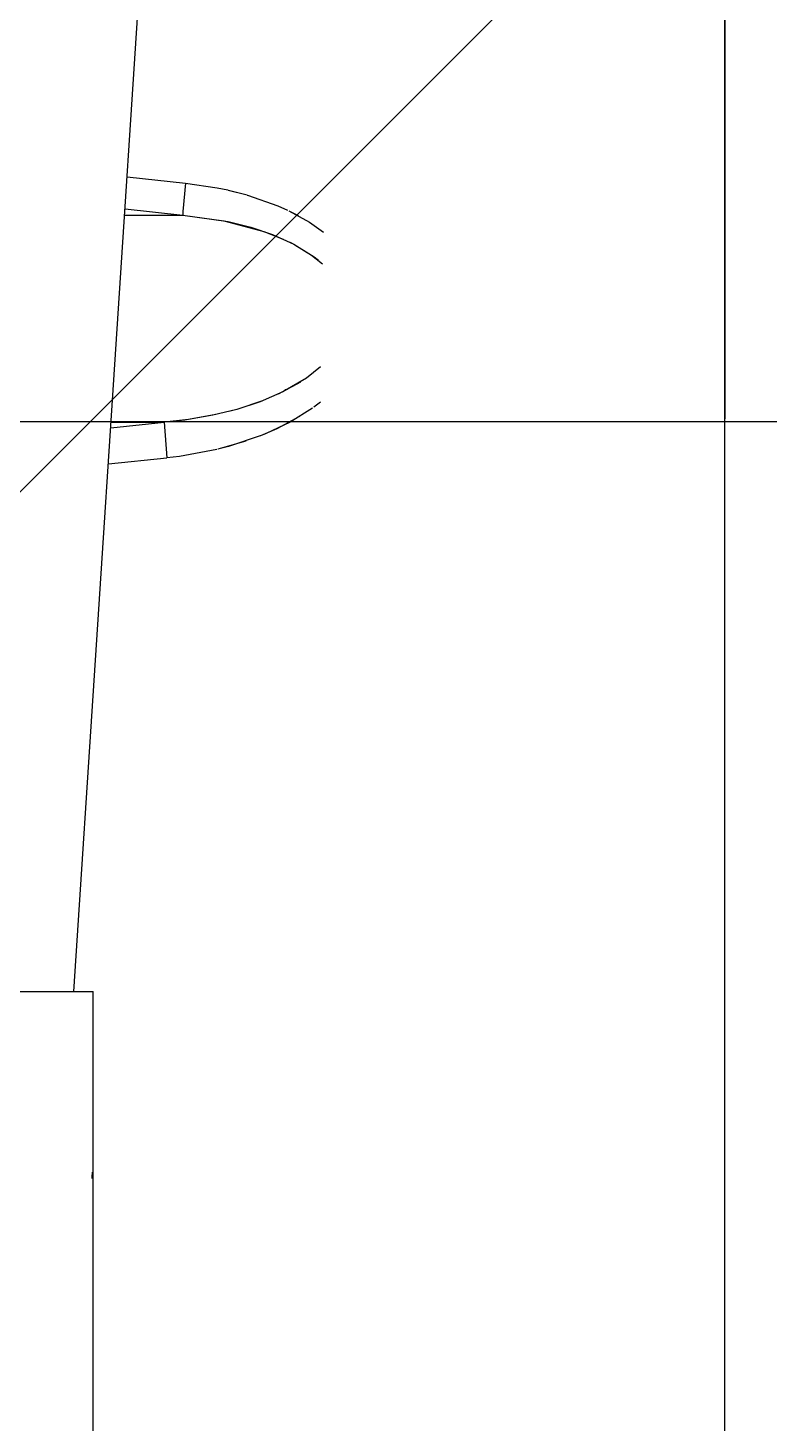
# Model space of a CAD drawing. Header units: millimetres. Extents: x 1084702 to 1166801, y 36632 to 124519.
# Drawn here: x 1103409.1 to 1103509.8, y 45407.2 to 45596.8 of the extents above; entities that cross this region are included whole.
import ezdxf

# ---------------------------------------------------------------- set-up
doc = ezdxf.new("R2010")
doc.units = ezdxf.units.MM
doc.header["$LTSCALE"] = 250
doc.linetypes.add('CENTER', pattern=[3, 2.5, -0.25, 0, -0.25])
doc.layers.get('0').update_dxf_attribs({"color": 255})
doc.layers.add('%posline', color=240, linetype='Continuous')
doc.layers.add('%symbol', color=1, linetype='Continuous')
doc.styles.add('ROMANS', font='ROMANS.shx', dxfattribs={"height": 100})
doc.dimstyles.new('dott', dxfattribs={"dimscale": 100, "dimtxt": 150, "dimasz": 0.01, "dimexe": 0.5, "dimexo": 1, "dimgap": 1, "dimtad": 1, "dimdsep": 46, "dimtxsty": 'ROMANS', "dimcen": 1.5, "dimclrd": 1, "dimclre": 1, "dimclrt": 2, "dimazin": 2, "dimtfac": 1, "dimtmove": 2, "dimatfit": 3, "dimldrblk": 'DOT', "dimfxl": 1, "dimtvp": 100, "dimtolj": 1, "dimarcsym": 0})

# ---------------------------------------------------------------- blocks, each defined once
blk = doc.blocks.new('_Dot')
at = {"color": 0, "linetype": 'ByBlock', "lineweight": -2}
blk.add_line((-0.5, 0), (-1, 0), dxfattribs=at)
at = {"color": 0, "linetype": 'ByBlock', "const_width": 0.5}
blk.add_lwpolyline([(-0.25, 0, 1), (0.25, 0, 1)], format="xyb", close=True, dxfattribs=at)
blk = doc.blocks.new('GENERATOR-BORDE')
for p, q in [((-1337.61, 275.71), (-1337.61, -275.7)), ((-1337.61, 255.99), (-1337.61, -0.39)), ((-1423.47, 177.43), (-1423.47, 77.43)), ((-1443.47, 77.43), (-1423.47, 77.43)), ((-1426.12, 77.43), (-1396.94, -367.84)), ((-1421.42, 5.73), (-1413.46, 4.92)), ((-1421.1, 0.84), (-1413.82, 0.08)), ((-1421.05, 0.08), (-1413.82, 0.08)), ((-1413.29, 0), (-1413.21, 0)), ((-1413.29, 0), (-1413.21, 0)), ((-1396.9, 0), (-1396.78, 0)), ((-1396.9, 0), (-1396.78, 0)), ((-1337.61, -255.99), (-1337.61, -0.39)), ((-1397.43, -4.38), (-1397.12, -4.39)), ((-1397.37, -4.38), (-1397.07, -4.39)), ((-1419.2, -28.08), (-1411.3, -28.08)), ((-1419.15, -28.91), (-1411.3, -28.08)), ((-1418.87, -33.25), (-1410.94, -32.43))]:
    blk.add_line(p, q)
at = {"linetype": 'CENTER'}
blk.add_line((-2671.23, 0), (68.87, 0), dxfattribs=at)
for points in [[(-1413.82, 0.08), (-1413.46, 4.92)], [(-1413.82, 0.08), (-1413.46, 4.92)], [(-1406.69, 3.78), (-1411.76, 4.72), (-1413.46, 4.92)], [(-1402.73, 2.65), (-1406.55, 3.75)], [(-1400.79, 1.94), (-1405.08, 3.36), (-1406.54, 3.74)], [(-1395.42, -0.69), (-1398.52, 0.96), (-1400.74, 1.92)], [(-1393.67, -1.85), (-1396.72, 0.05), (-1399.99, 1.61), (-1400.73, 1.92)], [(-1392.56, -7.44), (-1394.5, -5.91), (-1397.71, -4.03), (-1400.79, -2.71), (-1403.96, -1.67), (-1407.21, -0.87), (-1410.51, -0.29), (-1413.82, 0.08)], [(-1406.83, -0.95), (-1411.02, -0.22), (-1413.82, 0.08)], [(-1400.46, -2.84), (-1403.96, -1.67), (-1404.85, -1.43)], [(-1395.32, -5.37), (-1398.34, -3.74)], [(-1392.59, -2.66), (-1393.5, -1.97)], [(-1411.3, -28.08), (-1405.12, -27.18), (-1402.07, -26.42), (-1399.1, -25.42), (-1396.23, -24.13), (-1393.79, -22.64), (-1392.3, -21.46)], [(-1396.05, -24.03), (-1393.45, -22.4), (-1392.85, -21.93)], [(-1396.71, -24.37), (-1396.5, -24.26)], [(-1411.3, -28.08), (-1405.73, -27.31), (-1400.28, -25.85), (-1397.65, -24.81)], [(-1396.88, -28.64), (-1394.1, -27.1), (-1392.18, -25.75)], [(-1410.94, -32.43), (-1411.29, -28.57), (-1411.3, -28.08)], [(-1410.94, -32.43), (-1411.29, -28.57), (-1411.3, -28.08)], [(-1396.9, -28.65), (-1395.63, -28)], [(-1402.52, -30.8), (-1398.38, -29.32), (-1397.08, -28.74)], [(-1410.94, -32.43), (-1406.62, -31.79), (-1405.2, -31.49)], [(-1405.12, -31.47), (-1402.54, -30.81)], [(-1405.1, -31.47), (-1402.54, -30.81)], [(-1402.53, -30.8), (-1402.2, -30.7)]]:
    blk.add_lwpolyline(points)
blk.add_arc((-1009.52, 136.89), 415.51, 184.6977, 184.8155)
blk = doc.blocks.new('BL_1-deck_B4_2')
at = {"xscale": -1, "rotation": 180}
blk.add_blockref('GENERATOR-BORDE', (87078.4, 13794.84), dxfattribs=at)

msp = doc.modelspace()

# ---------------------------------------------------------------- hatches: boundary and pattern name
at = {"layer": '%symbol', "true_color": 0x939598}
h = msp.add_hatch(dxfattribs=at)
h.set_pattern_fill('ANSI31', color=252, scale=100)
h.paths.add_polyline_path([(1097892.6, 52632.31), (1097892.6, 43032.31), (1109392.6, 43032.31), (1109392.6, 52632.31)])

# ---------------------------------------------------------------- block references
msp.add_blockref('BL_1-deck_B4_2', (1017763.01, 31748.48))

# ---------------------------------------------------------------- leaders
at = {"layer": '%posline', "linetype": 'ByBlock'}
msp.add_leader([(1106280.81, 47363.31), (1101490.53, 42238.05)], dimstyle='dott', override={"dimasz": 2, "dimgap": 1, "dimtad": 0, "dimclrd": 256}, dxfattribs=at)

doc.saveas('drawing.dxf')
